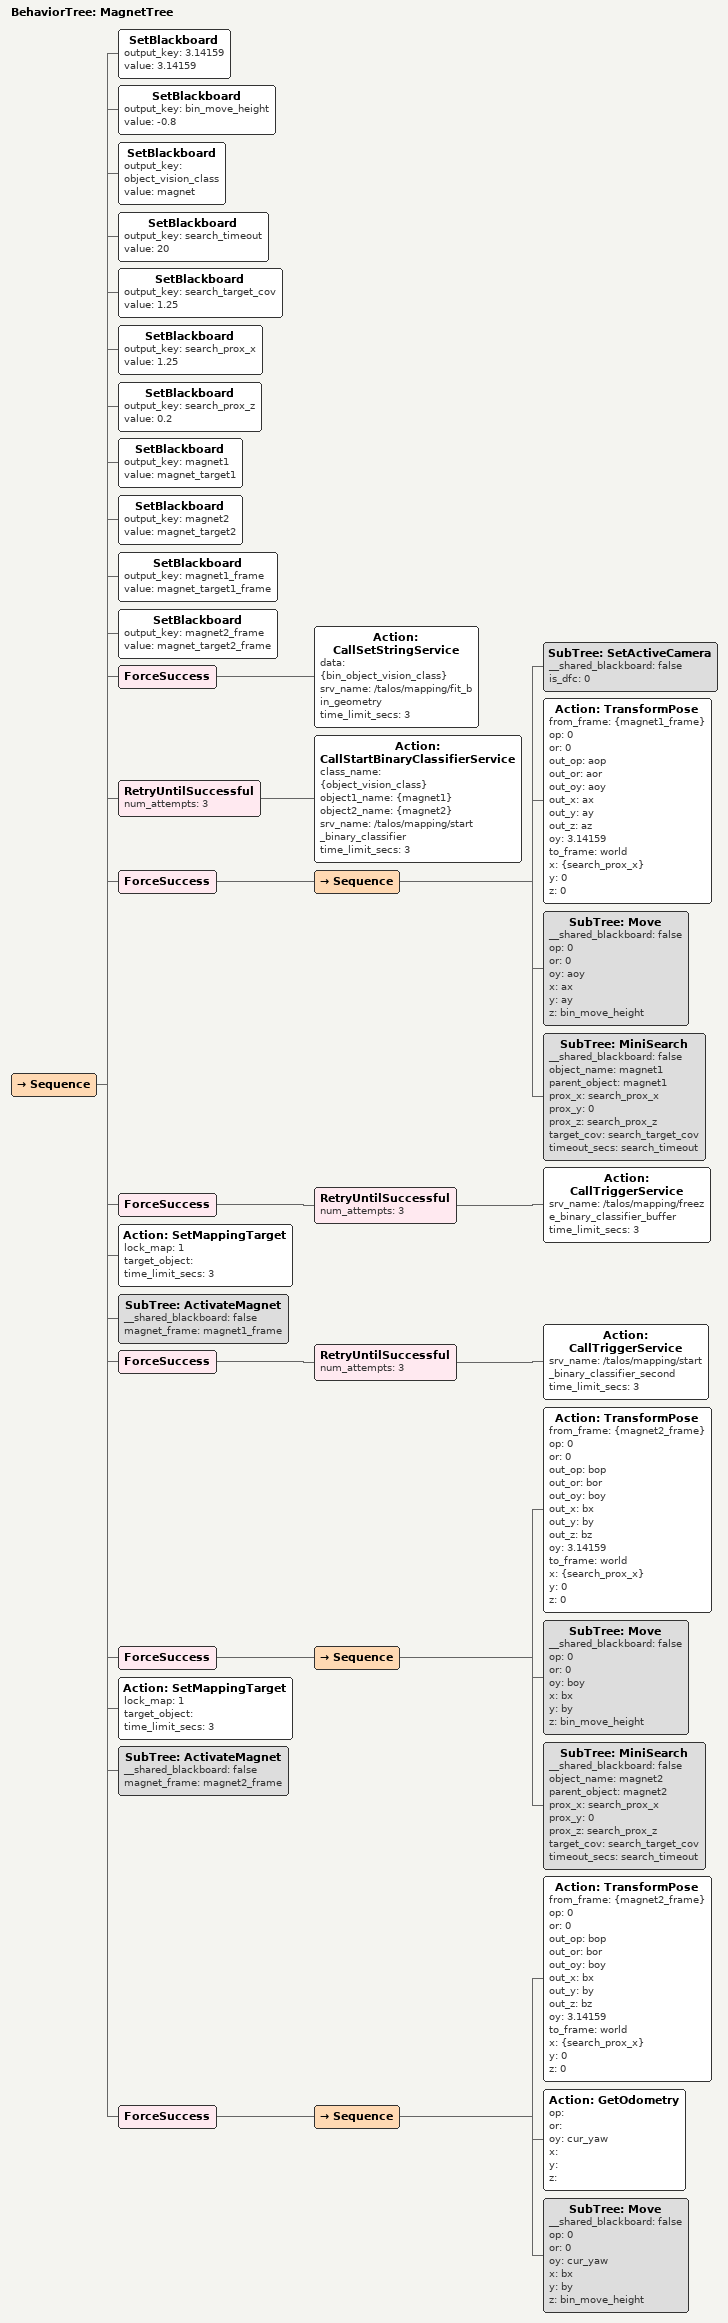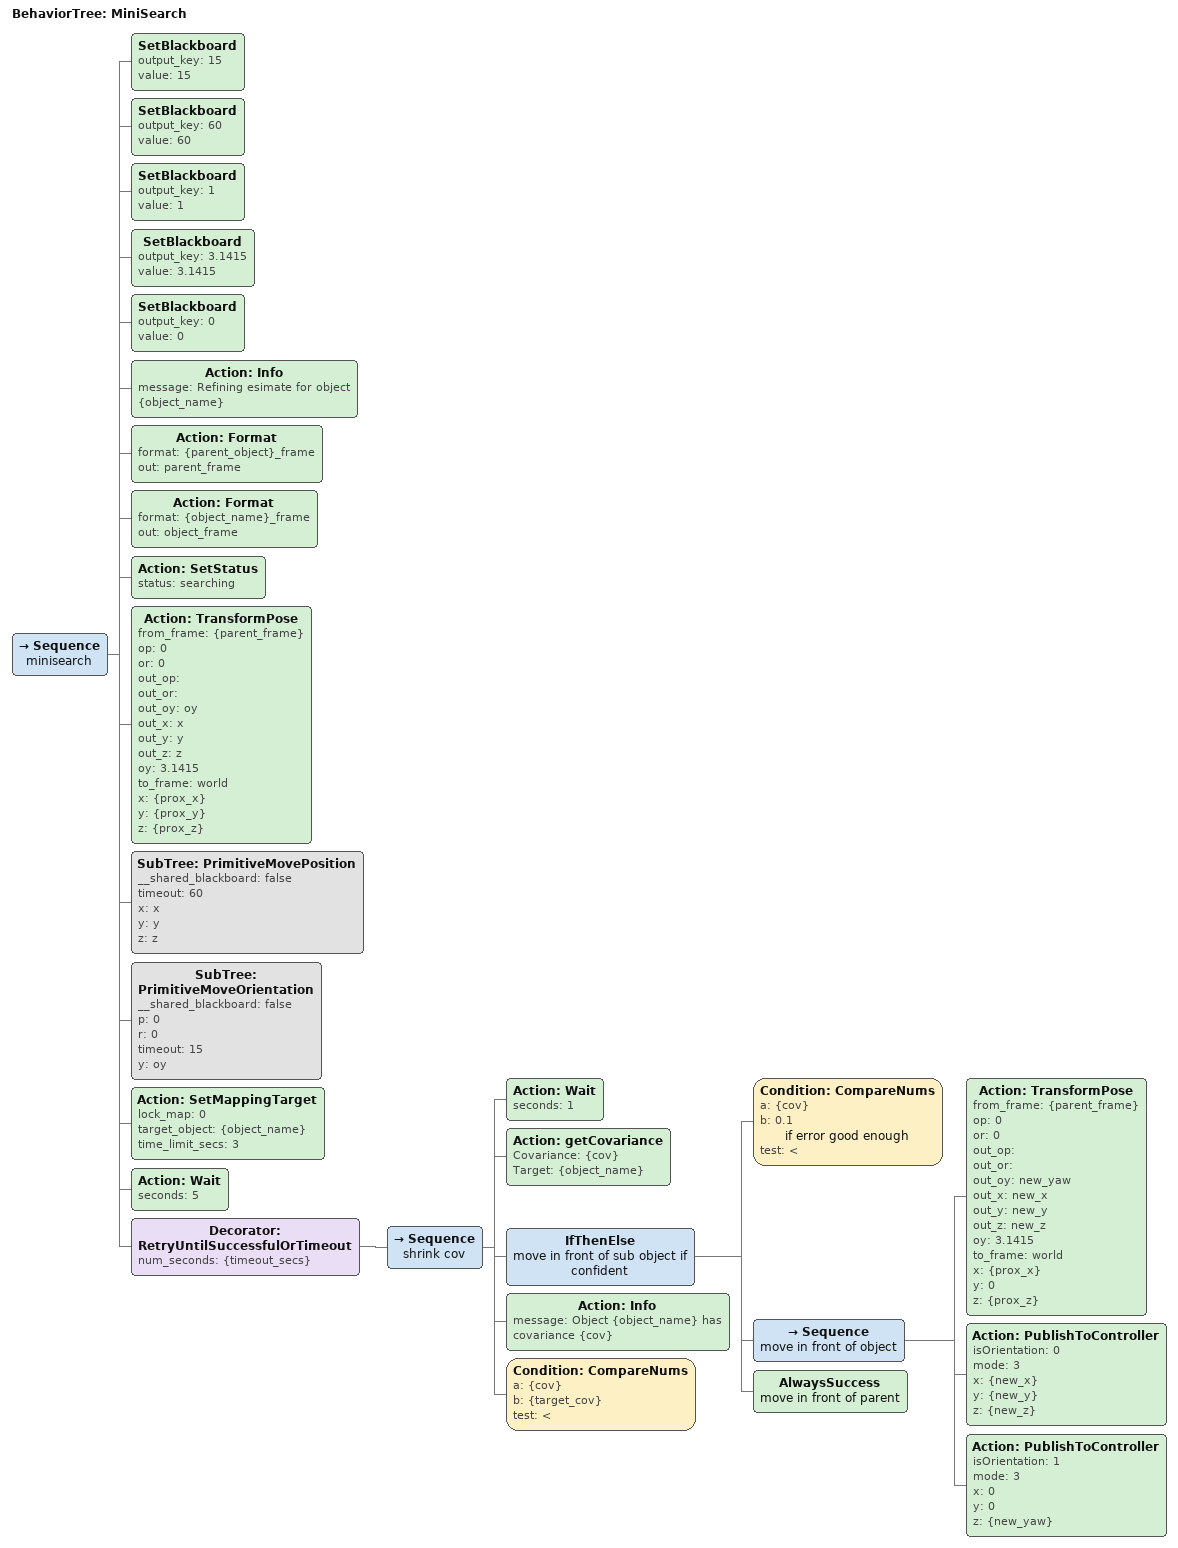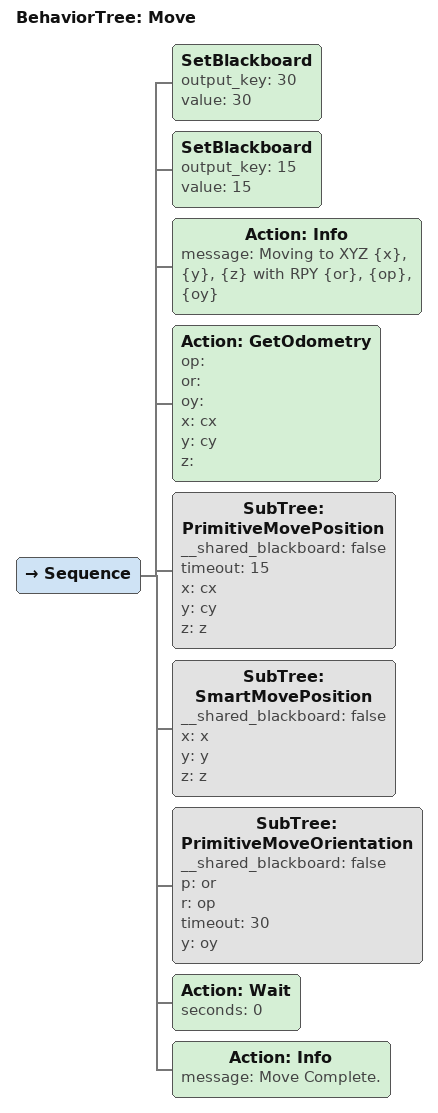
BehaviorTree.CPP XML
<BehaviorTree ID="MagnetTree">
    <Sequence>
        <SetBlackboard output_key="3.14159" value="3.14159"/>
        <SetBlackboard output_key="bin_move_height" value="-0.8"/>
        <SetBlackboard output_key="object_vision_class" value="magnet"/>
        <SetBlackboard output_key="search_timeout" value="20"/>
        <SetBlackboard output_key="search_target_cov" value="1.25"/>
        <SetBlackboard output_key="search_prox_x" value="1.25"/>
        <SetBlackboard output_key="search_prox_z" value="0.2"/>
        <SetBlackboard output_key="magnet1" value="magnet_target1"/>
        <SetBlackboard output_key="magnet2" value="magnet_target2"/>
        <SetBlackboard output_key="magnet1_frame" value="magnet_target1_frame"/>
        <SetBlackboard output_key="magnet2_frame" value="magnet_target2_frame"/>
        <ForceSuccess>
            <Action ID="CallSetStringService" data="{bin_object_vision_class}" srv_name="/talos/mapping/fit_bin_geometry" time_limit_secs="3"/>
        </ForceSuccess>
        <RetryUntilSuccessful num_attempts="3">
            <Action ID="CallStartBinaryClassifierService" class_name="{object_vision_class}" object1_name="{magnet1}" object2_name="{magnet2}" srv_name="/talos/mapping/start_binary_classifier" time_limit_secs="3"/>
        </RetryUntilSuccessful>
        <ForceSuccess>
            <Sequence>
                <SubTree ID="SetActiveCamera" __shared_blackboard="false" is_dfc="0"/>
                <Action ID="TransformPose" from_frame="{magnet1_frame}" op="0" or="0" out_op="aop" out_or="aor" out_oy="aoy" out_x="ax" out_y="ay" out_z="az" oy="3.14159" to_frame="world" x="{search_prox_x}" y="0" z="0"/>
                <SubTree ID="Move" __shared_blackboard="false" op="0" or="0" oy="aoy" x="ax" y="ay" z="bin_move_height"/>
                <SubTree ID="MiniSearch" __shared_blackboard="false" object_name="magnet1" parent_object="magnet1" prox_x="search_prox_x" prox_y="0" prox_z="search_prox_z" target_cov="search_target_cov" timeout_secs="search_timeout"/>
            </Sequence>
        </ForceSuccess>
        <ForceSuccess>
            <RetryUntilSuccessful num_attempts="3">
                <Action ID="CallTriggerService" srv_name="/talos/mapping/freeze_binary_classifier_buffer" time_limit_secs="3"/>
            </RetryUntilSuccessful>
        </ForceSuccess>
        <Action ID="SetMappingTarget" lock_map="1" target_object="" time_limit_secs="3"/>
        <SubTree ID="ActivateMagnet" __shared_blackboard="false" magnet_frame="magnet1_frame"/>
        <ForceSuccess>
            <RetryUntilSuccessful num_attempts="3">
                <Action ID="CallTriggerService" srv_name="/talos/mapping/start_binary_classifier_second" time_limit_secs="3"/>
            </RetryUntilSuccessful>
        </ForceSuccess>
        <ForceSuccess>
            <Sequence>
                <Action ID="TransformPose" from_frame="{magnet2_frame}" op="0" or="0" out_op="bop" out_or="bor" out_oy="boy" out_x="bx" out_y="by" out_z="bz" oy="3.14159" to_frame="world" x="{search_prox_x}" y="0" z="0"/>
                <SubTree ID="Move" __shared_blackboard="false" op="0" or="0" oy="boy" x="bx" y="by" z="bin_move_height"/>
                <SubTree ID="MiniSearch" __shared_blackboard="false" object_name="magnet2" parent_object="magnet2" prox_x="search_prox_x" prox_y="0" prox_z="search_prox_z" target_cov="search_target_cov" timeout_secs="search_timeout"/>
            </Sequence>
        </ForceSuccess>
        <Action ID="SetMappingTarget" lock_map="1" target_object="" time_limit_secs="3"/>
        <SubTree ID="ActivateMagnet" __shared_blackboard="false" magnet_frame="magnet2_frame"/>
        <ForceSuccess>
            <Sequence>
                <Action ID="TransformPose" from_frame="{magnet2_frame}" op="0" or="0" out_op="bop" out_or="bor" out_oy="boy" out_x="bx" out_y="by" out_z="bz" oy="3.14159" to_frame="world" x="{search_prox_x}" y="0" z="0"/>
                <Action ID="GetOdometry" op="" or="" oy="cur_yaw" x="" y="" z=""/>
                <SubTree ID="Move" __shared_blackboard="false" op="0" or="0" oy="cur_yaw" x="bx" y="by" z="bin_move_height"/>
            </Sequence>
        </ForceSuccess>
    </Sequence>
</BehaviorTree>

<BehaviorTree ID="MiniSearch">
    <Sequence name="minisearch">
        <SetBlackboard output_key="15" value="15"/>
        <SetBlackboard output_key="60" value="60"/>
        <SetBlackboard output_key="1" value="1"/>
        <SetBlackboard output_key="3.1415" value="3.1415"/>
        <SetBlackboard output_key="0" value="0"/>
        <Action ID="Info" message="Refining esimate for object {object_name}"/>
        <Action ID="Format" format="{parent_object}_frame" out="parent_frame"/>
        <Action ID="Format" format="{object_name}_frame" out="object_frame"/>
        <Action ID="SetStatus" status="searching"/>
        <Action ID="TransformPose" from_frame="{parent_frame}" op="0" or="0" out_op="" out_or="" out_oy="oy" out_x="x" out_y="y" out_z="z" oy="3.1415" to_frame="world" x="{prox_x}" y="{prox_y}" z="{prox_z}"/>
        <SubTree ID="PrimitiveMovePosition" __shared_blackboard="false" timeout="60" x="x" y="y" z="z"/>
        <SubTree ID="PrimitiveMoveOrientation" __shared_blackboard="false" p="0" r="0" timeout="15" y="oy"/>
        <Action ID="SetMappingTarget" lock_map="0" target_object="{object_name}" time_limit_secs="3"/>
        <Action ID="Wait" seconds="5"/>
        <Decorator ID="RetryUntilSuccessfulOrTimeout" num_seconds="{timeout_secs}">
            <Sequence name="shrink cov">
                <Action ID="Wait" seconds="1"/>
                <Action Covariance="{cov}" ID="getCovariance" Target="{object_name}"/>
                <IfThenElse name="move in front of sub object if confident">
                    <Condition ID="CompareNums" a="{cov}" b="0.1" name="if error good enough" test="&lt;"/>
                    <Sequence name="move in front of object">
                        <Action ID="TransformPose" from_frame="{parent_frame}" op="0" or="0" out_op="" out_or="" out_oy="new_yaw" out_x="new_x" out_y="new_y" out_z="new_z" oy="3.1415" to_frame="world" x="{prox_x}" y="0" z="{prox_z}"/>
                        <Action ID="PublishToController" isOrientation="0" mode="3" x="{new_x}" y="{new_y}" z="{new_z}"/>
                        <Action ID="PublishToController" isOrientation="1" mode="3" x="0" y="0" z="{new_yaw}"/>
                    </Sequence>
                    <AlwaysSuccess name="move in front of parent"/>
                </IfThenElse>
                <Action ID="Info" message="Object {object_name} has covariance {cov}"/>
                <Condition ID="CompareNums" a="{cov}" b="{target_cov}" test="&lt;"/>
            </Sequence>
        </Decorator>
    </Sequence>
</BehaviorTree>

<BehaviorTree ID="Move">
    <Sequence>
        <SetBlackboard output_key="30" value="30"/>
        <SetBlackboard output_key="15" value="15"/>
        <Action ID="Info" message="Moving to XYZ {x}, {y}, {z} with RPY {or}, {op}, {oy}"/>
        <Action ID="GetOdometry" op="" or="" oy="" x="cx" y="cy" z=""/>
        <SubTree ID="PrimitiveMovePosition" __shared_blackboard="false" timeout="15" x="cx" y="cy" z="z"/>
        <SubTree ID="SmartMovePosition" __shared_blackboard="false" x="x" y="y" z="z"/>
        <SubTree ID="PrimitiveMoveOrientation" __shared_blackboard="false" p="or" r="op" timeout="30" y="oy"/>
        <Action ID="Wait" seconds="0"/>
        <Action ID="Info" message="Move Complete."/>
    </Sequence>
</BehaviorTree>
